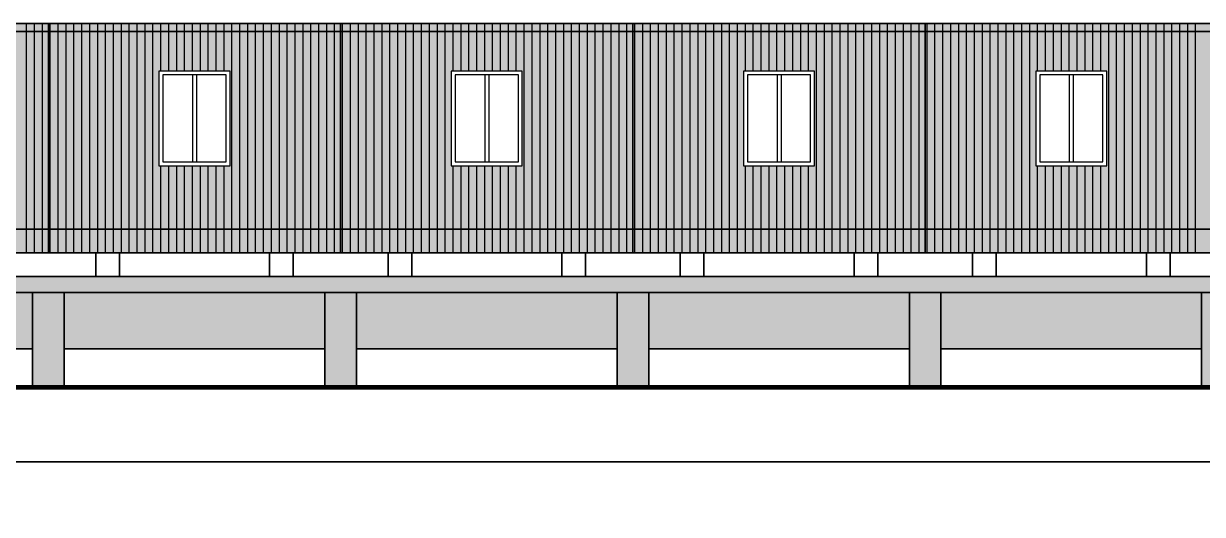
# Model space of a CAD drawing. Header units: millimetres. Extents: x 52 to 69096, y 37 to 64062.
# Drawn here: x 8216 to 23140, y 46038 to 52247 of the extents above; entities that cross this region are included whole.
import ezdxf

# ---------------------------------------------------------------- set-up
doc = ezdxf.new("R2010")
doc.units = ezdxf.units.MM
doc.linetypes.add('ACAD_ISO02W100', pattern=[15, 12, -3])
for name, color, linetype, lineweight, true_color in [('окна', 7, 'Continuous', 18, 0x000000), ('фасад', 7, 'Continuous', 25, 0x000000), ('фасад @ 100', 7, 'Continuous', 25, 0x000000), ('штриховка', 7, 'Continuous', 18, 0x000000)]:
    doc.layers.add(name, color=color, linetype=linetype, lineweight=lineweight, true_color=true_color)
doc.styles.get("Standard").update_dxf_attribs({"font": 'arial.ttf'})
doc.dimstyles.new('Копиягг', dxfattribs={"dimtxt": 2, "dimasz": 1.5, "dimexe": 1.25, "dimexo": 0.625, "dimtad": 1, "dimdec": 0, "dimtxsty": 'Standard', "dimblk": 'ARCHTICK', "dimcen": 2.5, "dimadec": 0, "dimazin": 0, "dimtfac": 1, "dimtdec": 0, "dimtmove": 0, "dimatfit": 3, "dimfxl": 1, "dimarcsym": 0})

# ---------------------------------------------------------------- blocks, each defined once
blk = doc.blocks.new('_ArchTick')
at = {"color": 0, "linetype": 'ByBlock', "const_width": 0.15}
blk.add_lwpolyline([(-0.5, -0.5), (0.5, 0.5)], dxfattribs=at)
blk = doc.blocks.new('*D82')
at = {"layer": 'Defpoints', "color": 0, "linetype": 'ByBlock', "transparency": 16777216}
for p in [(64030, 46705), (4830, 46038), (64030, 46038)]:
    blk.add_point(p, dxfattribs=at)
at = {"layer": 'фасад', "color": 0, "linetype": 'ByBlock', "lineweight": -2, "transparency": 16777216}
for p, q in [((4830, 46101), (4830, 46830)), ((64030, 46101), (64030, 46830)), ((4830, 46705), (64030, 46705))]:
    blk.add_line(p, q, dxfattribs=at)
at = {"layer": 'фасад', "color": 0, "linetype": 'ByBlock', "lineweight": -2, "transparency": 16777216, "xscale": 150, "yscale": 150, "zscale": 150, "rotation": 180}
blk.add_blockref('_ArchTick', (4830, 46705), dxfattribs=at)
at = {"layer": 'фасад', "color": 0, "linetype": 'ByBlock', "lineweight": -2, "transparency": 16777216, "xscale": 150, "yscale": 150, "zscale": 150}
blk.add_blockref('_ArchTick', (64030, 46705), dxfattribs=at)
at = {"layer": 'фасад', "color": 0, "linetype": 'ByBlock', "transparency": 16777216, "insert": (34430, 46870), "char_height": 200, "attachment_point": 5}
blk.add_mtext('59200', dxfattribs=at)

msp = doc.modelspace()

# ---------------------------------------------------------------- hatches: boundary and pattern name
at = {"layer": 'фасад', "linetype": 'ByBlock', "true_color": 0xd11029, "transparency": 33554636}
h = msp.add_hatch(color=242, dxfattribs=at)
h.dxf.hatch_style = 1
h.paths.add_polyline_path([(64210.3, 52146.9), (15930.3, 52146.9), (4650.3, 52146.9), (4650.3, 49346.9), (15930.3, 49346.9), (39380.3, 49346.9), (39380.3, 49496.9), (39230.3, 49496.9), (39230.3, 49646.9), (40730.3, 49646.9), (40730.3, 49496.9), (40580.3, 49496.9), (40580.3, 49346.9), (64210.3, 49346.9)])
h.paths.add_polyline_path([(29330.3, 50446.9), (28430.3, 50446.9), (28430.3, 51646.9), (29330.3, 51646.9)], flags=16)
h.paths.add_polyline_path([(29280.3, 50496.9), (28480.3, 50496.9), (28480.3, 51596.9), (29280.3, 51596.9)], flags=0)
h.paths.add_polyline_path([(25630.3, 50446.9), (24730.3, 50446.9), (24730.3, 51646.9), (25630.3, 51646.9)], flags=16)
h.paths.add_polyline_path([(25580.3, 50496.9), (24780.3, 50496.9), (24780.3, 51596.9), (25580.3, 51596.9)], flags=0)
h.paths.add_polyline_path([(35830.3, 50446.9), (35830.3, 51646.9), (36730.3, 51646.9), (36730.3, 50446.9)], flags=16)
h.paths.add_polyline_path([(35880.3, 50496.9), (35880.3, 51596.9), (36680.3, 51596.9), (36680.3, 50496.9)], flags=0)
h.paths.add_polyline_path([(21930.3, 50446.9), (21030.3, 50446.9), (21030.3, 51646.9), (21930.3, 51646.9)], flags=16)
h.paths.add_polyline_path([(21880.3, 50496.9), (21080.3, 50496.9), (21080.3, 51596.9), (21880.3, 51596.9)], flags=0)
h.paths.add_polyline_path([(39380.3, 51746.9), (40580.3, 51746.9), (40580.3, 49646.9), (39380.3, 49646.9)], flags=16)
edge = h.paths.add_edge_path(flags=0)
edge.add_arc((39980.3, 51386.9), 160, 0, 360)
h.paths.add_polyline_path([(18230.3, 50446.9), (17330.3, 50446.9), (17330.3, 51646.9), (18230.3, 51646.9)], flags=16)
h.paths.add_polyline_path([(18180.3, 50496.9), (17380.3, 50496.9), (17380.3, 51596.9), (18180.3, 51596.9)], flags=0)
h.paths.add_polyline_path([(14530.3, 50446.9), (13630.3, 50446.9), (13630.3, 51646.9), (14530.3, 51646.9)], flags=16)
h.paths.add_polyline_path([(14480.3, 50496.9), (13680.3, 50496.9), (13680.3, 51596.9), (14480.3, 51596.9)], flags=0)
h.paths.add_polyline_path([(10830.3, 50446.9), (9930.3, 50446.9), (9930.3, 51646.9), (10830.3, 51646.9)], flags=16)
h.paths.add_polyline_path([(10780.3, 50496.9), (9980.3, 50496.9), (9980.3, 51596.9), (10780.3, 51596.9)], flags=0)
h.paths.add_polyline_path([(54330.3, 50446.9), (54330.3, 51646.9), (55230.3, 51646.9), (55230.3, 50446.9)], flags=16)
h.paths.add_polyline_path([(54380.3, 50496.9), (54380.3, 51596.9), (55180.3, 51596.9), (55180.3, 50496.9)], flags=0)
h.paths.add_polyline_path([(58030.3, 50446.9), (58030.3, 51646.9), (58930.3, 51646.9), (58930.3, 50446.9)], flags=16)
h.paths.add_polyline_path([(58080.3, 50496.9), (58080.3, 51596.9), (58880.3, 51596.9), (58880.3, 50496.9)], flags=0)
h.paths.add_polyline_path([(61730.3, 50446.9), (61730.3, 51646.9), (62630.3, 51646.9), (62630.3, 50446.9)], flags=16)
h.paths.add_polyline_path([(61780.3, 50496.9), (61780.3, 51596.9), (62580.3, 51596.9), (62580.3, 50496.9)], flags=0)
h.paths.add_polyline_path([(64210.3, 52246.9), (15930.3, 52246.9), (4650.3, 52246.9), (4650.3, 52146.9), (15930.3, 52146.9), (64210.3, 52146.9)])
at = {"layer": 'штриховка', "linetype": 'ByBlock', "true_color": 0x000000, "transparency": 33554534}
h = msp.add_hatch(color=18, dxfattribs=at)
h.dxf.hatch_style = 1
h.paths.add_polyline_path([(64210.3, 52146.9), (4650.3, 52146.9), (4650.3, 52096.9), (64210.3, 52096.9)])
h = msp.add_hatch(color=18, dxfattribs=at)
h.dxf.hatch_style = 1
h.paths.add_polyline_path([(39380.3, 49046.9), (15930.3, 49046.9), (4762.8, 49046.9), (4962.8, 48846.9), (15930.3, 48846.9), (39380.3, 48846.9)])
h = msp.add_hatch(color=18, dxfattribs=at)
h.dxf.hatch_style = 1
h.paths.add_polyline_path([(8330.3, 48846.9), (5030.3, 48846.9), (5030.3, 48130.9), (8330.3, 48130.9)])
h = msp.add_hatch(color=18, dxfattribs=at)
h.dxf.hatch_style = 1
h.paths.add_polyline_path([(12030.3, 48846.9), (8730.3, 48846.9), (8730.3, 48130.9), (12030.3, 48130.9)])
h.paths.add_polyline_path([(15730.3, 48846.9), (12430.3, 48846.9), (12430.3, 48130.9), (15730.3, 48130.9)])
h.paths.add_polyline_path([(19430.3, 48846.9), (16130.3, 48846.9), (16130.3, 48130.9), (19430.3, 48130.9)])
h.paths.add_polyline_path([(23130.3, 48846.9), (19830.3, 48846.9), (19830.3, 48130.9), (23130.3, 48130.9)])
h.paths.add_polyline_path([(30530.3, 48846.9), (27230.3, 48846.9), (27230.3, 48130.9), (30530.3, 48130.9)])
h.paths.add_polyline_path([(26830.3, 48846.9), (23530.3, 48846.9), (23530.3, 48130.9), (26830.3, 48130.9)])
h.paths.add_polyline_path([(34230.3, 48846.9), (30930.3, 48846.9), (30930.3, 48130.9), (34230.3, 48130.9)])
h.paths.add_polyline_path([(37930.3, 48846.9), (34630.3, 48846.9), (34630.3, 48130.9), (37930.3, 48130.9)])
h.paths.add_polyline_path([(45330.3, 48846.9), (42030.3, 48846.9), (42030.3, 48130.9), (45330.3, 48130.9)])
h.paths.add_polyline_path([(41630.3, 48846.9), (40580.3, 48846.9), (40580.3, 48130.9), (41630.3, 48130.9)])
h.paths.add_polyline_path([(52730.3, 48846.9), (49430.3, 48846.9), (49430.3, 48130.9), (52730.3, 48130.9)])
h.paths.add_polyline_path([(49030.3, 48846.9), (45730.3, 48846.9), (45730.3, 48130.9), (49030.3, 48130.9)])
h.paths.add_polyline_path([(60130.3, 48846.9), (56830.3, 48846.9), (56830.3, 48130.9), (60130.3, 48130.9)])
h.paths.add_polyline_path([(56430.3, 48846.9), (53130.3, 48846.9), (53130.3, 48130.9), (56430.3, 48130.9)])
h.paths.add_polyline_path([(63830.3, 48846.9), (60530.3, 48846.9), (60530.3, 48130.9), (63830.3, 48130.9)])
h.paths.add_polyline_path([(60530.3, 48846.9), (60130.3, 48846.9), (60130.3, 47646.9), (60530.3, 47646.9)])
h.paths.add_polyline_path([(64230.3, 48846.9), (63830.3, 48846.9), (63830.3, 47646.9), (64230.3, 47646.9)])
h.paths.add_polyline_path([(56830.3, 48846.9), (56430.3, 48846.9), (56430.3, 47646.9), (56830.3, 47646.9)])
h.paths.add_polyline_path([(53130.3, 48846.9), (52730.3, 48846.9), (52730.3, 47646.9), (53130.3, 47646.9)])
h.paths.add_polyline_path([(49430.3, 48846.9), (49030.3, 48846.9), (49030.3, 47646.9), (49430.3, 47646.9)])
h.paths.add_polyline_path([(45730.3, 48846.9), (45330.3, 48846.9), (45330.3, 47646.9), (45730.3, 47646.9)])
h.paths.add_polyline_path([(42030.3, 48846.9), (41630.3, 48846.9), (41630.3, 47646.9), (42030.3, 47646.9)])
h.paths.add_polyline_path([(34630.3, 48846.9), (34230.3, 48846.9), (34230.3, 47646.9), (34630.3, 47646.9)])
h.paths.add_polyline_path([(30930.3, 48846.9), (30530.3, 48846.9), (30530.3, 48130.9), (30530.3, 47646.9), (30930.3, 47646.9)])
h.paths.add_polyline_path([(27230.3, 48846.9), (26830.3, 48846.9), (26830.3, 48130.9), (26830.3, 47646.9), (27230.3, 47646.9)])
h.paths.add_polyline_path([(23530.3, 48846.9), (23130.3, 48846.9), (23130.3, 48130.9), (23130.3, 47646.9), (23530.3, 47646.9)])
h.paths.add_polyline_path([(19830.3, 48846.9), (19430.3, 48846.9), (19430.3, 48130.9), (19430.3, 47646.9), (19830.3, 47646.9)])
h.paths.add_polyline_path([(16130.3, 48846.9), (15930.3, 48846.9), (15730.3, 48846.9), (15730.3, 48130.9), (15730.3, 47646.9), (16130.3, 47646.9)])
h.paths.add_polyline_path([(12430.3, 48846.9), (12030.3, 48846.9), (12030.3, 48130.9), (12030.3, 47646.9), (12430.3, 47646.9)])
h.paths.add_polyline_path([(8730.3, 48846.9), (8330.3, 48846.9), (8330.3, 47646.9), (8730.3, 47646.9)])

# ---------------------------------------------------------------- linework, layer by layer
at = {"layer": 'окна', "color": 250}
for p, q in [((10355.3, 51596.9), (10355.3, 50496.9)), ((10405.3, 51596.9), (10405.3, 50496.9)), ((14055.3, 51596.9), (14055.3, 50496.9)), ((14105.3, 51596.9), (14105.3, 50496.9)), ((17755.3, 51596.9), (17755.3, 50496.9)), ((17805.3, 51596.9), (17805.3, 50496.9)), ((21455.3, 51596.9), (21455.3, 50496.9)), ((21505.3, 51596.9), (21505.3, 50496.9))]:
    msp.add_line(p, q, dxfattribs=at)
for points in [[(9930.3, 50446.9), (10830.3, 50446.9), (10830.3, 51646.9), (9930.3, 51646.9)], [(13630.3, 50446.9), (14530.3, 50446.9), (14530.3, 51646.9), (13630.3, 51646.9)], [(17330.3, 50446.9), (18230.3, 50446.9), (18230.3, 51646.9), (17330.3, 51646.9)], [(21030.3, 50446.9), (21930.3, 50446.9), (21930.3, 51646.9), (21030.3, 51646.9)], [(9980.3, 50496.9), (10780.3, 50496.9), (10780.3, 51596.9), (9980.3, 51596.9)], [(13680.3, 50496.9), (14480.3, 50496.9), (14480.3, 51596.9), (13680.3, 51596.9)], [(17380.3, 50496.9), (18180.3, 50496.9), (18180.3, 51596.9), (17380.3, 51596.9)], [(21080.3, 50496.9), (21880.3, 50496.9), (21880.3, 51596.9), (21080.3, 51596.9)]]:
    msp.add_lwpolyline(points, close=True, dxfattribs=at)
at = {"layer": 'фасад'}
for p, q in [((4650.3, 52246.9), (15930.3, 52246.9)), ((15930.3, 52246.9), (64210.3, 52246.9)), ((4650.3, 52146.9), (15930.3, 52146.9)), ((15930.3, 52146.9), (64210.3, 52146.9)), ((4650.3, 49346.9), (15930.3, 49346.9)), ((15930.3, 49346.9), (64210.3, 49346.9)), ((4630.3, 49046.9), (15930.3, 49046.9)), ((15930.3, 49046.9), (64230.3, 49046.9)), ((4630.3, 48846.9), (15930.3, 48846.9)), ((8330.3, 47646.9), (8330.3, 48846.9)), ((8730.3, 47646.9), (8730.3, 48846.9)), ((12030.3, 47646.9), (12030.3, 48846.9)), ((12430.3, 47646.9), (12430.3, 48846.9)), ((15730.3, 47646.9), (15730.3, 48846.9)), ((15930.3, 48846.9), (39380.3, 48846.9)), ((16130.3, 47646.9), (16130.3, 48846.9)), ((19430.3, 47646.9), (19430.3, 48846.9)), ((19830.3, 47646.9), (19830.3, 48846.9)), ((23130.3, 47646.9), (23130.3, 48846.9))]:
    msp.add_line(p, q, dxfattribs=at)
at = {"layer": 'фасад', "linetype": 'ACAD_ISO02W100'}
for p, q in [((8530.3, 49346.9), (8530.3, 52246.9)), ((12230.3, 49346.9), (12230.3, 52246.9)), ((15930.3, 49346.9), (15930.3, 52246.9)), ((19630.3, 49346.9), (19630.3, 52246.9)), ((4650.3, 49646.9), (64210.3, 49646.9))]:
    msp.add_line(p, q, dxfattribs=at)
at = {"layer": 'фасад', "linetype": 'ByBlock'}
for p, q in [((9130.3, 49346.9), (9130.3, 49046.9)), ((9430.3, 49346.9), (9430.3, 49046.9)), ((11330.3, 49346.9), (11330.3, 49046.9)), ((11630.3, 49346.9), (11630.3, 49046.9)), ((12830.3, 49346.9), (12830.3, 49046.9)), ((13130.3, 49346.9), (13130.3, 49046.9)), ((15030.3, 49346.9), (15030.3, 49046.9)), ((15330.3, 49346.9), (15330.3, 49046.9)), ((16530.3, 49346.9), (16530.3, 49046.9)), ((16830.3, 49346.9), (16830.3, 49046.9)), ((18730.3, 49346.9), (18730.3, 49046.9)), ((19030.3, 49346.9), (19030.3, 49046.9)), ((20230.3, 49346.9), (20230.3, 49046.9)), ((20530.3, 49346.9), (20530.3, 49046.9)), ((22430.3, 49346.9), (22430.3, 49046.9)), ((22730.3, 49346.9), (22730.3, 49046.9)), ((8330.3, 48130.9), (5030.3, 48130.9)), ((12030.3, 48130.9), (8730.3, 48130.9)), ((15730.3, 48130.9), (12430.3, 48130.9)), ((19430.3, 48130.9), (16130.3, 48130.9)), ((23130.3, 48130.9), (19830.3, 48130.9))]:
    msp.add_line(p, q, dxfattribs=at)
at = {"layer": 'фасад', "lineweight": 80}
msp.add_line((1727.6, 47646.9), (66111.8, 47646.9), dxfattribs=at)
at = {"layer": 'штриховка', "linetype": 'ByBlock'}
for p, q in [((8250.3, 52246.9), (8250.3, 49346.9)), ((8350.3, 52246.9), (8350.3, 49346.9)), ((8450.3, 52246.9), (8450.3, 49346.9)), ((8550.3, 52246.9), (8550.3, 49346.9)), ((8650.3, 52246.9), (8650.3, 49346.9)), ((8750.3, 52246.9), (8750.3, 49346.9)), ((8850.3, 52246.9), (8850.3, 49346.9)), ((8950.3, 52246.9), (8950.3, 49346.9)), ((9050.3, 52246.9), (9050.3, 49346.9)), ((9150.3, 52246.9), (9150.3, 49346.9)), ((9250.3, 52246.9), (9250.3, 49346.9)), ((9350.3, 52246.9), (9350.3, 49346.9)), ((9450.3, 52246.9), (9450.3, 49346.9)), ((9550.3, 52246.9), (9550.3, 49346.9)), ((9650.3, 52246.9), (9650.3, 49346.9)), ((9750.3, 52246.9), (9750.3, 49346.9)), ((9850.3, 52246.9), (9850.3, 49346.9)), ((9950.3, 52246.9), (9950.3, 51646.9)), ((10050.3, 52246.9), (10050.3, 51646.9)), ((10150.3, 52246.9), (10150.3, 51646.9)), ((10250.3, 52246.9), (10250.3, 51646.9)), ((10350.3, 52246.9), (10350.3, 51646.9)), ((10450.3, 52246.9), (10450.3, 51646.9)), ((10550.3, 52246.9), (10550.3, 51646.9)), ((10650.3, 52246.9), (10650.3, 51646.9)), ((10750.3, 52246.9), (10750.3, 51646.9)), ((10850.3, 52246.9), (10850.3, 49346.9)), ((10950.3, 52246.9), (10950.3, 49346.9)), ((11050.3, 52246.9), (11050.3, 49346.9)), ((11150.3, 52246.9), (11150.3, 49346.9)), ((11250.3, 52246.9), (11250.3, 49346.9)), ((11350.3, 52246.9), (11350.3, 49346.9)), ((11450.3, 52246.9), (11450.3, 49346.9)), ((11550.3, 52246.9), (11550.3, 49346.9)), ((11650.3, 52246.9), (11650.3, 49346.9)), ((11750.3, 52246.9), (11750.3, 49346.9)), ((11850.3, 52246.9), (11850.3, 49346.9)), ((11950.3, 52246.9), (11950.3, 49346.9)), ((12050.3, 52246.9), (12050.3, 49346.9)), ((12150.3, 52246.9), (12150.3, 49346.9)), ((12250.3, 52246.9), (12250.3, 49346.9)), ((12350.3, 52246.9), (12350.3, 49346.9)), ((12450.3, 52246.9), (12450.3, 49346.9)), ((12550.3, 52246.9), (12550.3, 49346.9)), ((12650.3, 52246.9), (12650.3, 49346.9)), ((12750.3, 52246.9), (12750.3, 49346.9)), ((12850.3, 52246.9), (12850.3, 49346.9)), ((12950.3, 52246.9), (12950.3, 49346.9)), ((13050.3, 52246.9), (13050.3, 49346.9)), ((13150.3, 52246.9), (13150.3, 49346.9)), ((13250.3, 52246.9), (13250.3, 49346.9)), ((13350.3, 52246.9), (13350.3, 49346.9)), ((13450.3, 52246.9), (13450.3, 49346.9)), ((13550.3, 52246.9), (13550.3, 49346.9)), ((13650.3, 52246.9), (13650.3, 51646.9)), ((13750.3, 52246.9), (13750.3, 51646.9)), ((13850.3, 52246.9), (13850.3, 51646.9)), ((13950.3, 52246.9), (13950.3, 51646.9)), ((14050.3, 52246.9), (14050.3, 51646.9)), ((14150.3, 52246.9), (14150.3, 51646.9)), ((14250.3, 52246.9), (14250.3, 51646.9)), ((14350.3, 52246.9), (14350.3, 51646.9)), ((14450.3, 52246.9), (14450.3, 51646.9)), ((14550.3, 52246.9), (14550.3, 49346.9)), ((14650.3, 52246.9), (14650.3, 49346.9)), ((14750.3, 52246.9), (14750.3, 49346.9)), ((14850.3, 52246.9), (14850.3, 49346.9)), ((14950.3, 52246.9), (14950.3, 49346.9)), ((15050.3, 52246.9), (15050.3, 49346.9)), ((15150.3, 52246.9), (15150.3, 49346.9)), ((15250.3, 52246.9), (15250.3, 49346.9)), ((15350.3, 52246.9), (15350.3, 49346.9)), ((15450.3, 52246.9), (15450.3, 49346.9)), ((15550.3, 52246.9), (15550.3, 49346.9)), ((15650.3, 52246.9), (15650.3, 49346.9)), ((15750.3, 52246.9), (15750.3, 49346.9)), ((15850.3, 52246.9), (15850.3, 49346.9)), ((15950.3, 52246.9), (15950.3, 49346.9)), ((16050.3, 52246.9), (16050.3, 49346.9)), ((16150.3, 52246.9), (16150.3, 49346.9)), ((16250.3, 52246.9), (16250.3, 49346.9)), ((16350.3, 52246.9), (16350.3, 49346.9)), ((16450.3, 52246.9), (16450.3, 49346.9)), ((16550.3, 52246.9), (16550.3, 49346.9)), ((16650.3, 52246.9), (16650.3, 49346.9)), ((16750.3, 52246.9), (16750.3, 49346.9)), ((16850.3, 52246.9), (16850.3, 49346.9)), ((16950.3, 52246.9), (16950.3, 49346.9)), ((17050.3, 52246.9), (17050.3, 49346.9)), ((17150.3, 52246.9), (17150.3, 49346.9)), ((17250.3, 52246.9), (17250.3, 49346.9)), ((17350.3, 52246.9), (17350.3, 51646.9)), ((17450.3, 52246.9), (17450.3, 51646.9)), ((17550.3, 52246.9), (17550.3, 51646.9)), ((17650.3, 52246.9), (17650.3, 51646.9)), ((17750.3, 52246.9), (17750.3, 51646.9)), ((17850.3, 52246.9), (17850.3, 51646.9)), ((17950.3, 52246.9), (17950.3, 51646.9)), ((18050.3, 52246.9), (18050.3, 51646.9)), ((18150.3, 52246.9), (18150.3, 51646.9)), ((18250.3, 52246.9), (18250.3, 49346.9)), ((18350.3, 52246.9), (18350.3, 49346.9)), ((18450.3, 52246.9), (18450.3, 49346.9)), ((18550.3, 52246.9), (18550.3, 49346.9)), ((18650.3, 52246.9), (18650.3, 49346.9)), ((18750.3, 52246.9), (18750.3, 49346.9)), ((18850.3, 52246.9), (18850.3, 49346.9)), ((18950.3, 52246.9), (18950.3, 49346.9)), ((19050.3, 52246.9), (19050.3, 49346.9)), ((19150.3, 52246.9), (19150.3, 49346.9)), ((19250.3, 52246.9), (19250.3, 49346.9)), ((19350.3, 52246.9), (19350.3, 49346.9)), ((19450.3, 52246.9), (19450.3, 49346.9)), ((19550.3, 52246.9), (19550.3, 49346.9)), ((19650.3, 52246.9), (19650.3, 49346.9)), ((19750.3, 52246.9), (19750.3, 49346.9)), ((19850.3, 52246.9), (19850.3, 49346.9)), ((19950.3, 52246.9), (19950.3, 49346.9)), ((20050.3, 52246.9), (20050.3, 49346.9)), ((20150.3, 52246.9), (20150.3, 49346.9)), ((20250.3, 52246.9), (20250.3, 49346.9)), ((20350.3, 52246.9), (20350.3, 49346.9)), ((20450.3, 52246.9), (20450.3, 49346.9)), ((20550.3, 52246.9), (20550.3, 49346.9)), ((20650.3, 52246.9), (20650.3, 49346.9)), ((20750.3, 52246.9), (20750.3, 49346.9)), ((20850.3, 52246.9), (20850.3, 49346.9)), ((20950.3, 52246.9), (20950.3, 49346.9)), ((21050.3, 52246.9), (21050.3, 51646.9)), ((21150.3, 52246.9), (21150.3, 51646.9)), ((21250.3, 52246.9), (21250.3, 51646.9)), ((21350.3, 52246.9), (21350.3, 51646.9)), ((21450.3, 52246.9), (21450.3, 51646.9)), ((21550.3, 52246.9), (21550.3, 51646.9)), ((21650.3, 52246.9), (21650.3, 51646.9)), ((21750.3, 52246.9), (21750.3, 51646.9)), ((21850.3, 52246.9), (21850.3, 51646.9)), ((21950.3, 52246.9), (21950.3, 49346.9)), ((22050.3, 52246.9), (22050.3, 49346.9)), ((22150.3, 52246.9), (22150.3, 49346.9)), ((22250.3, 52246.9), (22250.3, 49346.9)), ((22350.3, 52246.9), (22350.3, 49346.9)), ((22450.3, 52246.9), (22450.3, 49346.9)), ((22550.3, 52246.9), (22550.3, 49346.9)), ((22650.3, 52246.9), (22650.3, 49346.9)), ((22750.3, 52246.9), (22750.3, 49346.9)), ((22850.3, 52246.9), (22850.3, 49346.9)), ((22950.3, 52246.9), (22950.3, 49346.9)), ((23050.3, 52246.9), (23050.3, 49346.9)), ((9950.3, 50446.9), (9950.3, 49346.9)), ((10050.3, 50446.9), (10050.3, 49346.9)), ((10150.3, 50446.9), (10150.3, 49346.9)), ((10250.3, 50446.9), (10250.3, 49346.9)), ((10350.3, 50446.9), (10350.3, 49346.9)), ((10450.3, 50446.9), (10450.3, 49346.9)), ((10550.3, 50446.9), (10550.3, 49346.9)), ((10650.3, 50446.9), (10650.3, 49346.9)), ((10750.3, 50446.9), (10750.3, 49346.9)), ((13650.3, 50446.9), (13650.3, 49346.9)), ((13750.3, 50446.9), (13750.3, 49346.9)), ((13850.3, 50446.9), (13850.3, 49346.9)), ((13950.3, 50446.9), (13950.3, 49346.9)), ((14050.3, 50446.9), (14050.3, 49346.9)), ((14150.3, 50446.9), (14150.3, 49346.9)), ((14250.3, 50446.9), (14250.3, 49346.9)), ((14350.3, 50446.9), (14350.3, 49346.9)), ((14450.3, 50446.9), (14450.3, 49346.9)), ((17350.3, 50446.9), (17350.3, 49346.9)), ((17450.3, 50446.9), (17450.3, 49346.9)), ((17550.3, 50446.9), (17550.3, 49346.9)), ((17650.3, 50446.9), (17650.3, 49346.9)), ((17750.3, 50446.9), (17750.3, 49346.9)), ((17850.3, 50446.9), (17850.3, 49346.9)), ((17950.3, 50446.9), (17950.3, 49346.9)), ((18050.3, 50446.9), (18050.3, 49346.9)), ((18150.3, 50446.9), (18150.3, 49346.9)), ((21050.3, 50446.9), (21050.3, 49346.9)), ((21150.3, 50446.9), (21150.3, 49346.9)), ((21250.3, 50446.9), (21250.3, 49346.9)), ((21350.3, 50446.9), (21350.3, 49346.9)), ((21450.3, 50446.9), (21450.3, 49346.9)), ((21550.3, 50446.9), (21550.3, 49346.9)), ((21650.3, 50446.9), (21650.3, 49346.9)), ((21750.3, 50446.9), (21750.3, 49346.9)), ((21850.3, 50446.9), (21850.3, 49346.9))]:
    msp.add_line(p, q, dxfattribs=at)
msp.add_point((19522.3, 52146.9), dxfattribs=at)

# ---------------------------------------------------------------- dimensions: what is measured, and where the dimension line sits
at = {"layer": 'фасад @ 100', "linetype": 'ByBlock'}
dim = msp.add_linear_dim(base=(64030.3, 46705.4), p1=(4830.3, 46038.3), p2=(64030.3, 46038.3), dimstyle='Копиягг', override={"dimscale": 100, "dimtix": 0, "dimtofl": 1, "dimtmove": 0, "dimatfit": 3}, dxfattribs=at)
dim.commit()
dim.dimension.update_dxf_attribs({"geometry": '*D82', "text_midpoint": (34430.3, 46870)})

doc.saveas('drawing.dxf')
